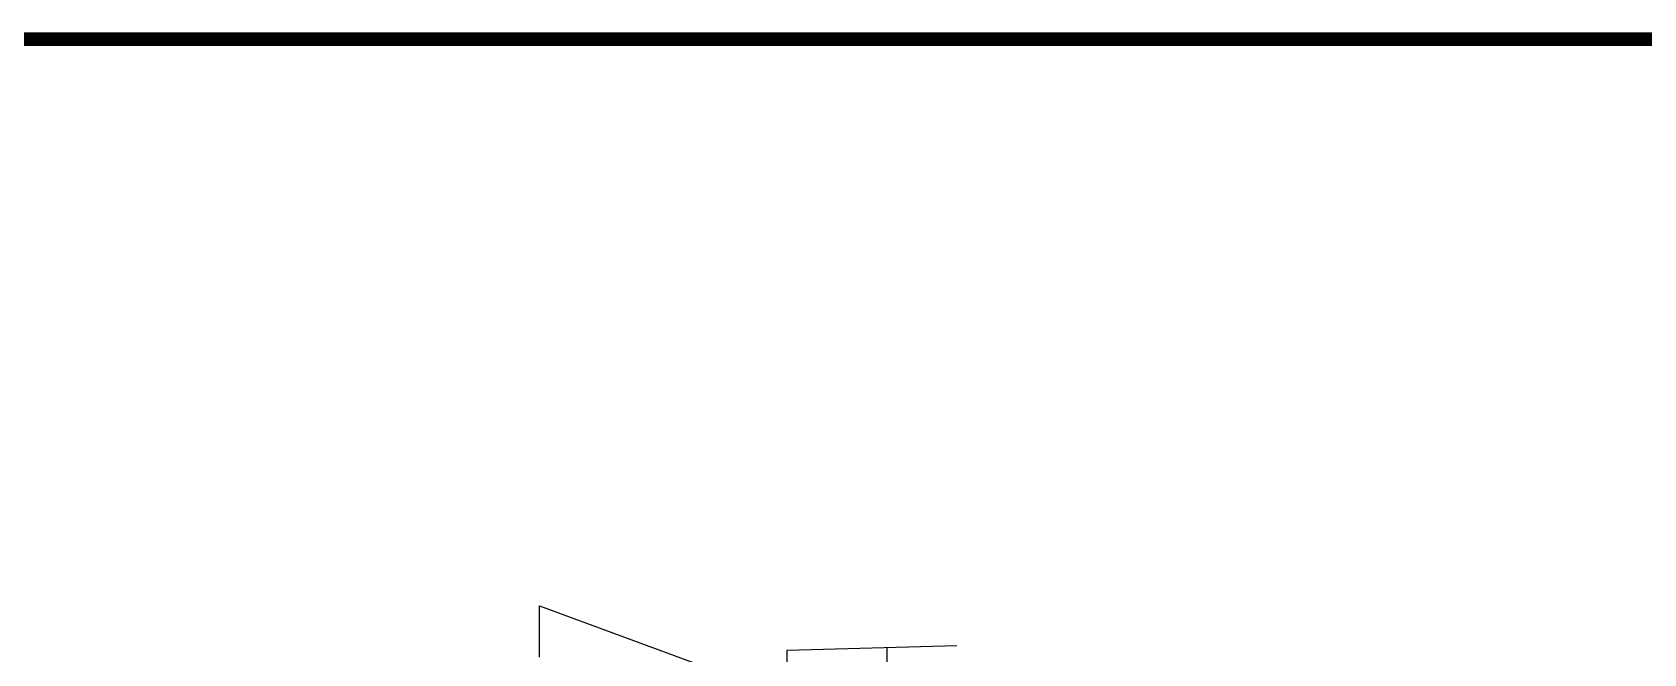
# Model space of a CAD drawing. Extents: x 2246048 to 2442613, y -66234 to 220766.
# Drawn here: x 2418332 to 2429947, y 155941 to 160416 of the extents above; entities that cross this region are included whole.
import ezdxf

# ---------------------------------------------------------------- set-up
doc = ezdxf.new("R2010")
doc.units = 0
doc.header["$LTSCALE"] = 1000
doc.header["$MEASUREMENT"] = 0
doc.layers.add('ARCH', color=21, linetype='Continuous')
doc.layers.add('J-图框线', color=4, linetype='Continuous')

msp = doc.modelspace()

# ---------------------------------------------------------------- linework, layer by layer
at = {"layer": 'ARCH'}
for p, q in [((2423773.126439418, 155965.4627627733), (2424994.737559747, 155999.5118439116)), ((2424494.737559747, 152861.9456390998), (2424494.737559747, 155985.5757063914))]:
    msp.add_line(p, q, dxfattribs=at)
msp.add_lwpolyline([(2421987.77060631, 155915.7008339477), (2421987.77060631, 156286.6807886886), (2423773.126439418, 155629.0103460612), (2423773.126439418, 155965.4627627733)], dxfattribs=at)
at = {"layer": 'J-图框线', "const_width": 100}
msp.add_lwpolyline([(2361012.575995116, 102965.7917031627), (2441612.575995116, 102965.7917031627), (2441612.575995116, 160365.7917031627), (2361012.575995116, 160365.7917031627)], close=True, dxfattribs=at)

doc.saveas('drawing.dxf')
